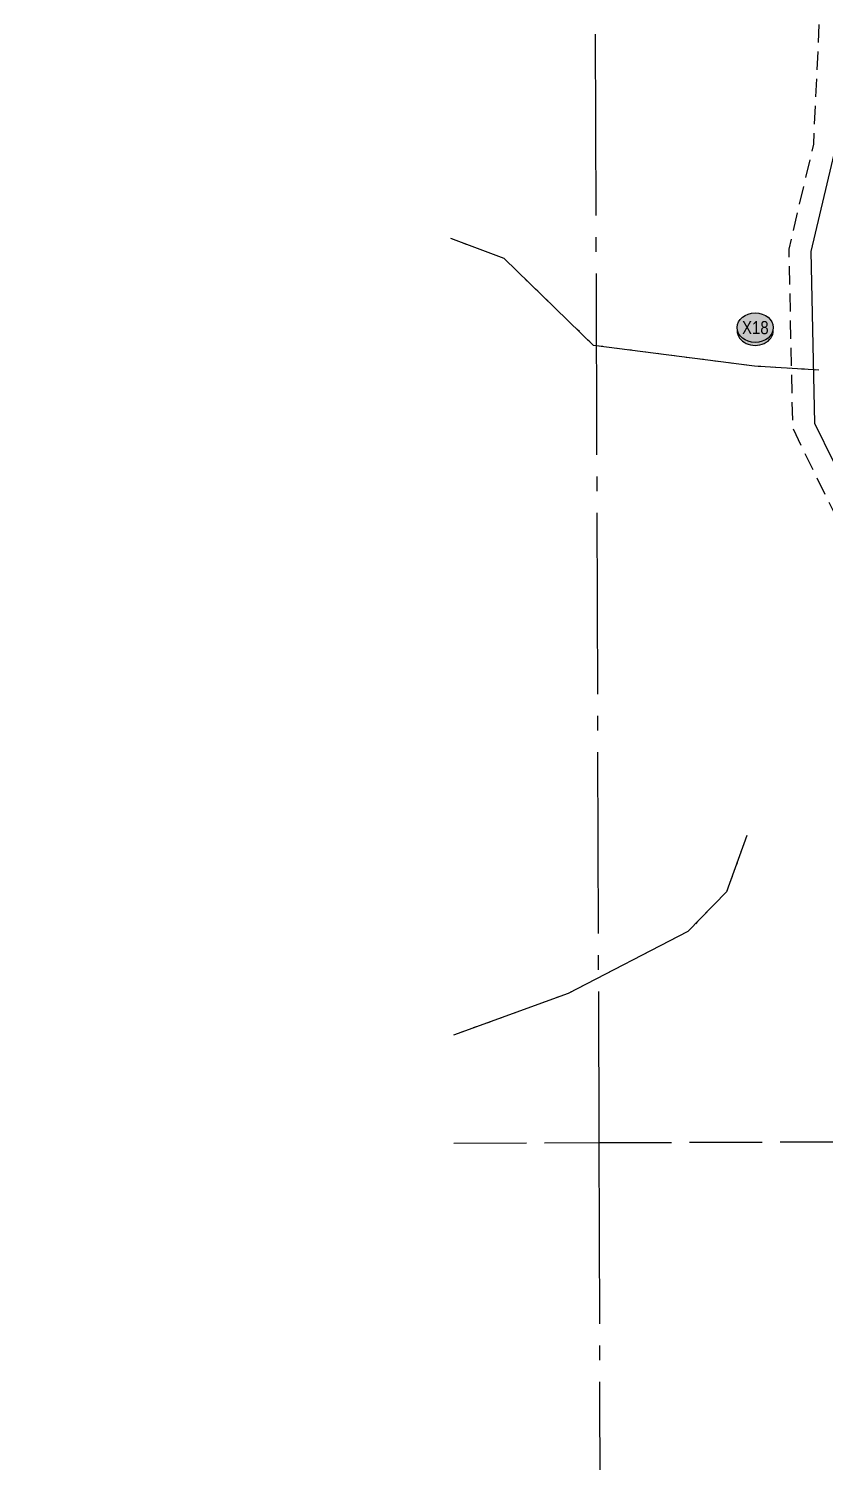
# Model space of a CAD drawing. Extents: x 511972 to 519868, y 5975265 to 5984215.
# Drawn here: x 515129 to 515678, y 5975972 to 5976960 of the extents above; entities that cross this region are included whole.
import ezdxf
from ezdxf.enums import TextEntityAlignment as Align

# ---------------------------------------------------------------- set-up
doc = ezdxf.new("R2010")
doc.units = 0
doc.header["$LTSCALE"] = 5
for name, pattern in [('foc-ACCESSROAD', [3.75, 2.5, -1.25]), ('foc-QUARTERLINE', [33, 25, -3, 2, -3]), ('foc-UNSURVEYED', [12.5, 10, -2.5]), ('foc-WHEELTRACKS', [2, 0.4, -1.6])]:
    doc.linetypes.add(name, pattern=pattern)
for name, color, linetype in [('AS-TELUS', 224, 'foc-TEL'), ('F-AR', 190, 'foc-ACCESSROAD'), ('L-QSEC', 8, 'foc-QUARTERLINE'), ('L-USEC', 7, 'foc-UNSURVEYED'), ('P-CROSSINGS', 250, 'Continuous'), ('T-WATER-P3', 160, 'foc-WHEELTRACKS')]:
    doc.layers.add(name, color=color, linetype=linetype)
doc.styles.add('Crossing', font='ARIALN.TTF', dxfattribs={"height": 10})
doc.styles.add('foc-LtypeFont', font='ARIALN.TTF', dxfattribs={"height": 7.35})
doc.linetypes.add('foc-TEL', pattern='A,2,-1,["T",foc-LtypeFont,S=0.2,R=0,X=-0.425,Y=-0.75],-1.24,8', length=12.24)
doc.linetypes.add('foc-TOPO-flowdirection-NOLINE', pattern='A,0,[">",foc-LtypeFont,S=0.3,R=0,X=0,Y=-0.945],-20,[">",foc-LtypeFont,S=0.3,R=0,X=0,Y=-0.945],0', length=20)

# ---------------------------------------------------------------- blocks, each defined once
blk = doc.blocks.new('xing2')
h = blk.add_hatch(color=50)
h.dxf.hatch_style = 1
edge = h.paths.add_edge_path()
edge.add_ellipse((0, 0), major_axis=(-12.5, 0), ratio=0.816297, start_angle=0, end_angle=360)
h = blk.add_hatch(color=250)
h.dxf.hatch_style = 1
edge = h.paths.add_edge_path()
edge.add_ellipse((0, -2.05), major_axis=(-12.5, 0), ratio=0.816297, start_angle=0, end_angle=180)
edge.add_line((12.5, -2.05), (12.5, 0))
edge.add_ellipse((0, 0), major_axis=(-12.5, 0), ratio=0.816297, start_angle=0, end_angle=180, ccw=False)
edge.add_line((-12.5, 0), (-12.5, -2.05))
at = {"color": 250}
blk.add_ellipse((0, 0), major_axis=(-12.5, 0), ratio=0.816297, dxfattribs=at)
blk.add_ellipse((0, -2.05), major_axis=(-12.5, 0), ratio=0.816297, start_param=0, end_param=3.141593, dxfattribs=at)
at = {"color": 250, "style": 'Crossing'}
blk.add_attdef('CROSSING', text='', height=9, dxfattribs=at).set_placement((0.09, 0.02), align=Align.MIDDLE_CENTER)
at = {"color": 250, "style": 'Crossing', "flags": 1}
for tag, p in [('OWNER', (0.09, -12.49)), ('DESCRIPTION', (0.09, -25.77)), ('LOCATION', (0.09, -39.3)), ('DWG_REF', (0.09, -52.84))]:
    blk.add_attdef(tag, text='', height=9, dxfattribs=at).set_placement(p, align=Align.MIDDLE_CENTER)

msp = doc.modelspace()

# ---------------------------------------------------------------- linework, layer by layer
at = {"layer": 'AS-TELUS', "flags": 128}
msp.add_lwpolyline([(514173.056, 5977779.12), (514191.451, 5977737.541), (514307.326, 5977642.765), (514321.399, 5977636.529), (514333.355, 5977631.232), (514343.306, 5977626.822), (514358.232, 5977620.21), (514373.156, 5977613.597), (514688.587, 5977473.853), (514712.453, 5977463.28), (514719.101, 5977460.516), (514828.573, 5977414.996), (514834.124, 5977412.691), (514837.503, 5977411.287), (514843.662, 5977408.733), (514852.884, 5977404.893), (514945.225, 5977366.579), (514954.36, 5977362.781), (515017.775, 5977335.551), (515228.694, 5977260.804), (515247.551, 5977254.123), (515321.811, 5977227.809), (515378.866, 5977196.291), (515409.691, 5977179.264), (515512.024, 5977122.738), (515674.223, 5977033.142), (515691.525, 5977009.71), (515691.216, 5977003.074), (515690.939, 5976997.145), (515685.379, 5976878.017), (515668.505, 5976806.032), (515671.023, 5976687.744), (515697.19, 5976634.238), (515858.725, 5976505.752), (515884.24, 5976479.524), (515898.072, 5976465.307), (515969.934, 5976391.442), (515989.024, 5976356.863), (515992.168, 5976351.168), (516005.394, 5976327.21), (516002.433, 5976193.718), (516001.94, 5976171.5), (516001.822, 5976166.168), (516001.299, 5976142.586), (516001.252, 5976140.475), (516000.946, 5976139.926), (515992.432, 5976124.655), (515972.652, 5976089.174), (515967.867, 5976080.592), (515955.953, 5976059.222)], dxfattribs=at)
at = {"layer": 'F-AR', "flags": 128}
msp.add_lwpolyline([(515774.153, 5975288.366), (515856.417, 5975388.594), (515962.566, 5975517.938), (515936.163, 5975689.98), (515933.89, 5975704.799), (515931.853, 5975718.07), (515928.242, 5975741.603), (515914.375, 5975831.972), (515913.449, 5975838.004), (515900.718, 5975920.968), (515915.657, 5976017.779), (515986.323, 5976144.534), (515987.403, 5976193.275), (515990.292, 5976323.496), (515957.763, 5976382.419), (515883.163, 5976459.097), (515878.792, 5976463.59), (515848.629, 5976494.595), (515685.189, 5976624.596), (515656.081, 5976684.118), (515653.452, 5976807.61), (515670.443, 5976880.098), (515675.869, 5976996.339), (515676.277, 5977005.082), (515664.092, 5977021.584), (515621.957, 5977044.858), (515519.383, 5977101.519), (515353.343, 5977193.235), (515315.631, 5977214.067), (515195.672, 5977256.575), (515012.433, 5977321.514), (514948.523, 5977348.945), (514837.903, 5977394.866), (514831.64, 5977397.469), (514820.55, 5977402.08), (514814.725, 5977404.47), (514724.95, 5977441.824), (514720.573, 5977443.643), (514706.498, 5977449.495), (514701.802, 5977451.575), (514694.755, 5977454.698), (514355.249, 5977605.108), (514340.325, 5977611.72), (514325.4, 5977618.334), (514320.716, 5977620.409), (514315.45, 5977622.742), (514308.77, 5977625.702), (514299.39, 5977629.858), (514179.17, 5977728.188), (514158.241, 5977775.492), (514156.991, 5977795.05), (514155.066, 5977825.201), (514151.474, 5977881.446), (514128.65, 5978238.856), (514131.942, 5978259.671), (514139.707, 5978279.262), (514151.573, 5978296.676), (514284.452, 5978421.004), (514308.512, 5978455.484), (514324.878, 5978494.212), (514328.5, 5978513.004), (514349.149, 5978620.096), (514351.928, 5978634.518), (514358.324, 5978639.665), (514383.802, 5978660.166), (514405.348, 5978677.504), (514690.54, 5978907.014), (514720.627, 5978931.227), (514840.617, 5979027.789), (514872.005, 5979042.436), (514872.729, 5979042.773), (514881.124, 5979046.69), (514921.096, 5979055.704), (514959.761, 5979059.853), (514965.434, 5979060.462), (514993.972, 5979063.999), (515037.687, 5979092.063), (515050.295, 5979100.157), (515156.829, 5979168.553), (515249.98, 5979197.491), (515349.347, 5979234.716), (515382.644, 5979257.638), (515406.465, 5979281.211), (515423.176, 5979312.517), (515451.48, 5979414.512), (515453.06, 5979428.271), (515469.158, 5979568.549), (515511.174, 5979653.638), (515545.903, 5979723.97), (515688.11, 5979934.252), (515886.731, 5980227.99), (515890.801, 5980234.006), (515897.396, 5980243.766), (515958.555, 5980334.203)], dxfattribs=at)
at = {"layer": 'L-QSEC'}
for p, q in [((515519.851, 5976955.805), (515522.309, 5976191.579)), ((515522.309, 5976191.579), (515524.799, 5975417.363))]:
    msp.add_line(p, q, dxfattribs=at)
at = {"layer": 'L-USEC'}
for p, q in [((515422.37, 5976191.212), (515522.309, 5976191.579)), ((515522.309, 5976191.579), (516326.084, 5976194.538))]:
    msp.add_line(p, q, dxfattribs=at)
at = {"layer": 'T-WATER-P3', "flags": 128}
for points in [[(515674.009, 5976724.261), (515629.723, 5976726.894), (515518.584, 5976741.321), (515457.026, 5976801.126), (515420.364, 5976814.941)], [(515624.395, 5976403.343), (515610.282, 5976364.391), (515583.705, 5976337.234), (515501.041, 5976294.31), (515422.13, 5976265.71)]]:
    msp.add_lwpolyline(points, dxfattribs=at)
at = {"layer": 'T-WATER-P3', "linetype": 'foc-TOPO-flowdirection-NOLINE', "flags": 128}
for points in [[(515674.009, 5976724.261), (515629.723, 5976726.894), (515518.584, 5976741.321), (515457.026, 5976801.126), (515420.364, 5976814.941)], [(515624.395, 5976403.343), (515610.282, 5976364.391), (515583.705, 5976337.234), (515501.041, 5976294.31), (515422.13, 5976265.71)]]:
    msp.add_lwpolyline(points, dxfattribs=at)

# ---------------------------------------------------------------- block references
at = {"layer": 'P-CROSSINGS', "xscale": 0.999404, "yscale": 0.999404, "zscale": 0.999404}
msp.add_blockref('xing2', (515630.109, 5976753.519), dxfattribs=at).add_auto_attribs({'CROSSING': 'X18'})

doc.saveas('drawing.dxf')
